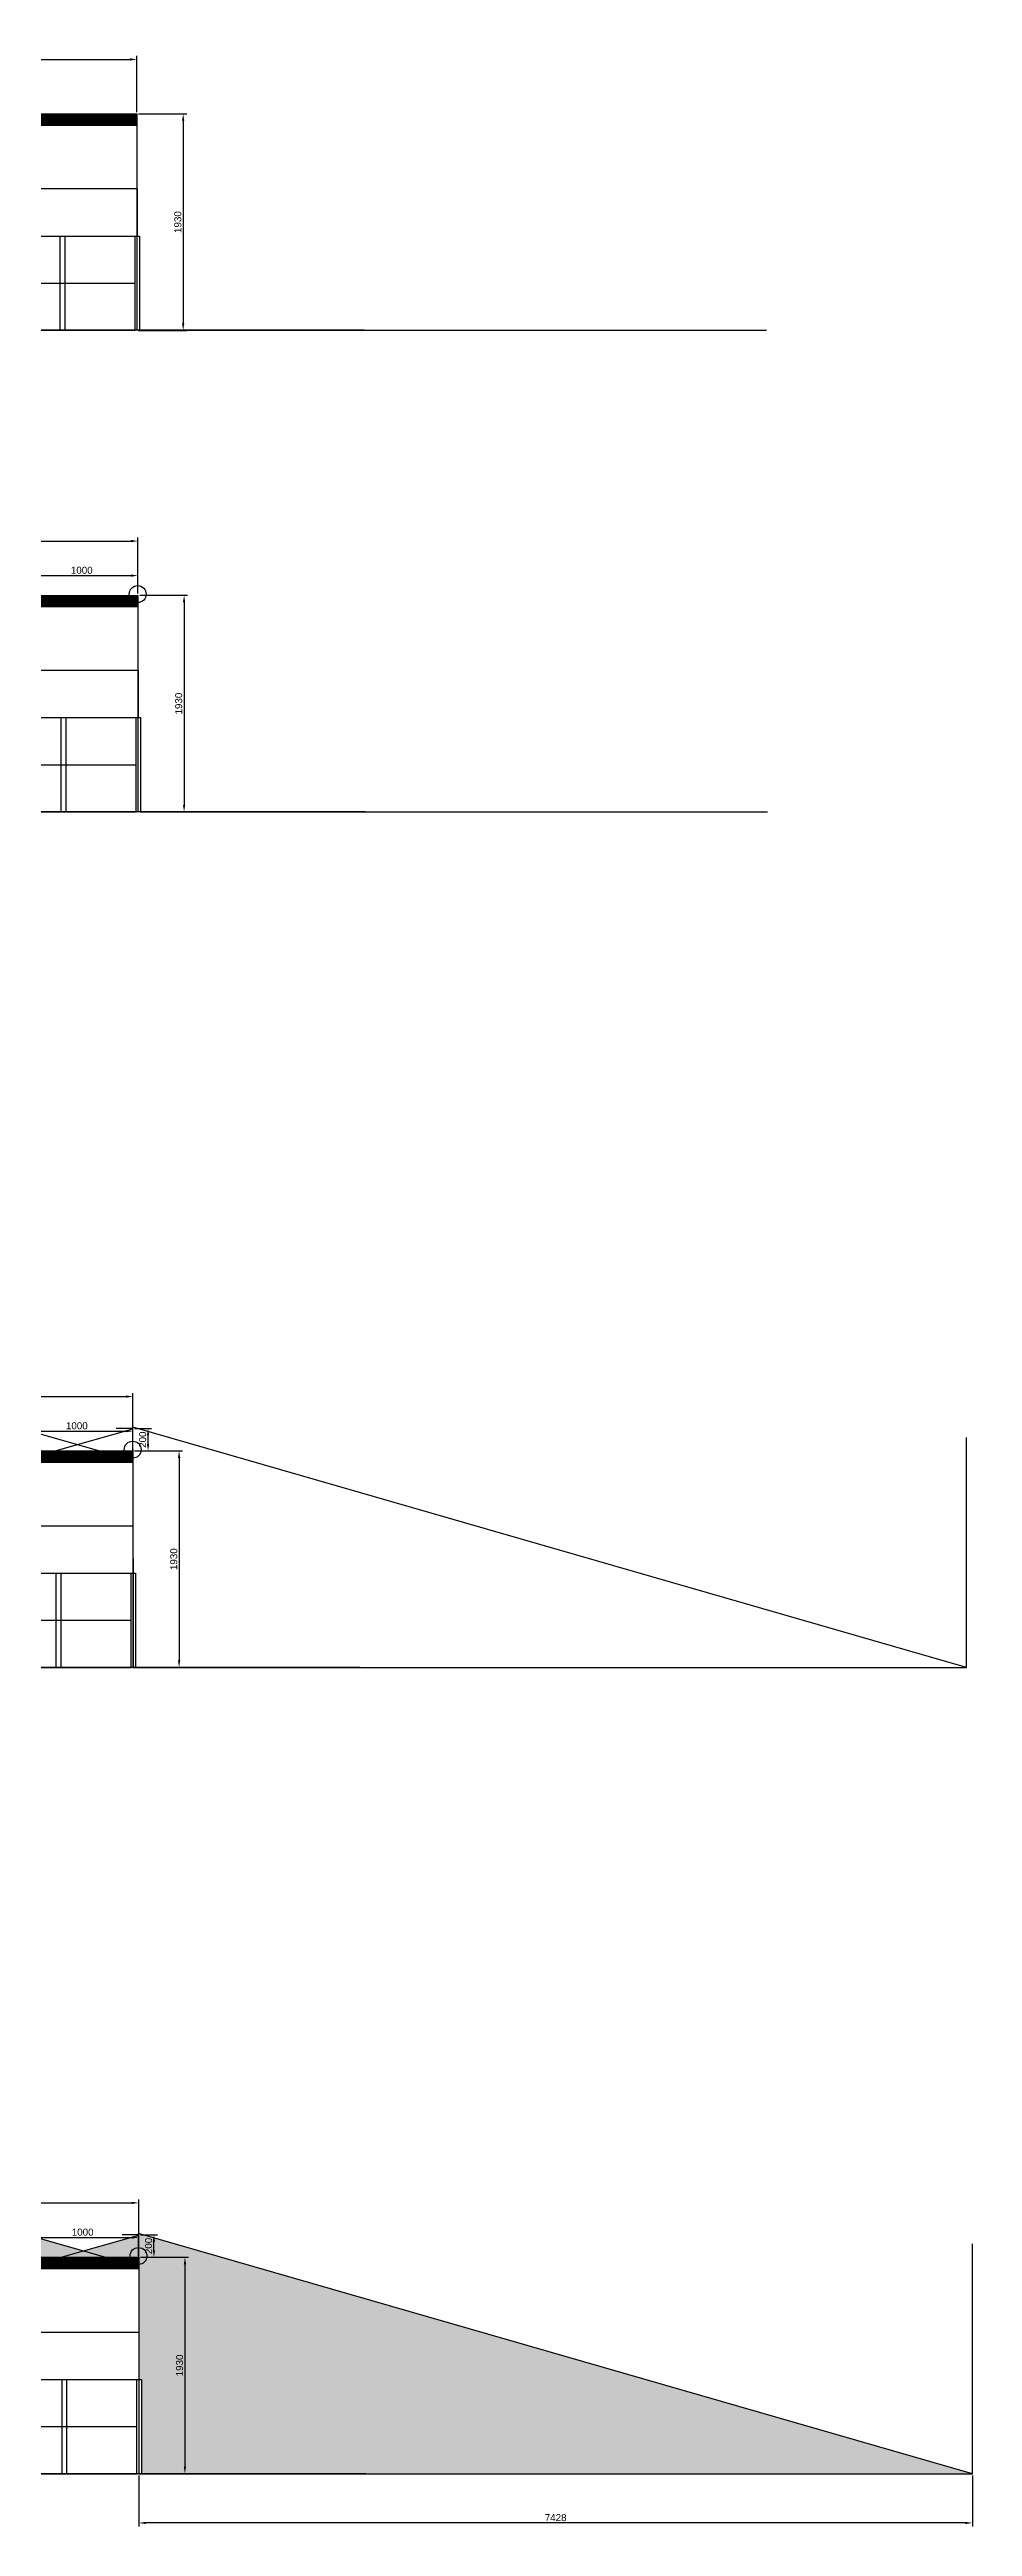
# Model space of a CAD drawing. Header units: centimetres. Extents: x -24676 to 17947, y -19887 to 13985.
# Drawn here: x 9724 to 17947, y -19578 to 2501 of the extents above; entities that cross this region are included whole.
import ezdxf

# ---------------------------------------------------------------- set-up
doc = ezdxf.new("R2010")
doc.units = ezdxf.units.CM
doc.styles.get("Standard").update_dxf_attribs({"font": 'arial.ttf'})
doc.dimstyles.new('ISO-25', dxfattribs={"dimscale": 25, "dimtxt": 2.5, "dimasz": 2.5, "dimexe": 1.25, "dimexo": 0.625, "dimtad": 1, "dimtxsty": 'Standard', "dimcen": 2.5, "dimadec": 0, "dimazin": 0, "dimtfac": 1, "dimtmove": 0, "dimatfit": 2, "dimfxl": 1, "dimarcsym": 0})

# ---------------------------------------------------------------- blocks, each defined once
blk = doc.blocks.new('*D1')
at = {"color": 0, "lineweight": -2, "transparency": 16777216}
for p, q in [((10518, 1928), (10946, 1928)), ((10915, 1866), (10915, 61)), ((10518, -2), (10946, -2))]:
    blk.add_line(p, q, dxfattribs=at)
at = {"color": 0, "transparency": 16777216}
for points in [[(10904, 1866), (10925, 1866), (10915, 1928)], [(10904, 61), (10925, 61), (10915, -2)]]:
    blk.add_solid(points, dxfattribs=at)
at = {"layer": 'Defpoints', "color": 0, "transparency": 16777216}
for p in [(10503, 1928), (10503, -2), (10915, -2)]:
    blk.add_point(p, dxfattribs=at)
at = {"color": 0, "transparency": 16777216, "insert": (10867, 963), "char_height": 62.5, "attachment_point": 5, "rotation": 90}
blk.add_mtext('1930', dxfattribs=at)
blk = doc.blocks.new('*D2')
at = {"color": 0, "lineweight": -2, "transparency": 16777216}
for p, q in [((2503, 1944), (2503, 2444)), ((10503, 1944), (10503, 2444)), ((2565, 2413), (10440, 2413))]:
    blk.add_line(p, q, dxfattribs=at)
at = {"color": 0, "transparency": 16777216}
for points in [[(2565, 2423), (2565, 2402), (2503, 2413)], [(10440, 2423), (10440, 2402), (10503, 2413)]]:
    blk.add_solid(points, dxfattribs=at)
at = {"layer": 'Defpoints', "color": 0, "transparency": 16777216}
for p in [(10503, 2413), (2503, 1928), (10503, 1928)]:
    blk.add_point(p, dxfattribs=at)
at = {"color": 0, "transparency": 16777216, "insert": (6503, 2460), "char_height": 62.5, "attachment_point": 5}
blk.add_mtext('8000', dxfattribs=at)
blk = doc.blocks.new('*D4')
at = {"color": 0, "lineweight": -2, "transparency": 16777216}
for p, q in [((10527, -2364), (10954, -2364)), ((10923, -2427), (10923, -4232)), ((10527, -4294), (10954, -4294))]:
    blk.add_line(p, q, dxfattribs=at)
at = {"color": 0, "transparency": 16777216}
for points in [[(10912, -2427), (10933, -2427), (10923, -2364)], [(10912, -4232), (10933, -4232), (10923, -4294)]]:
    blk.add_solid(points, dxfattribs=at)
at = {"layer": 'Defpoints', "color": 0, "transparency": 16777216}
for p in [(10511, -2364), (10511, -4294), (10923, -4294)]:
    blk.add_point(p, dxfattribs=at)
at = {"color": 0, "transparency": 16777216, "insert": (10875, -3329), "char_height": 62.5, "attachment_point": 5, "rotation": 90}
blk.add_mtext('1930', dxfattribs=at)
blk = doc.blocks.new('*D5')
at = {"color": 0, "lineweight": -2, "transparency": 16777216}
for p, q in [((2511, -2349), (2511, -1849)), ((2574, -1880), (10449, -1880)), ((10511, -2349), (10511, -1849))]:
    blk.add_line(p, q, dxfattribs=at)
at = {"color": 0, "transparency": 16777216}
for points in [[(2574, -1870), (2574, -1891), (2511, -1880)], [(10449, -1870), (10449, -1891), (10511, -1880)]]:
    blk.add_solid(points, dxfattribs=at)
at = {"layer": 'Defpoints', "color": 0, "transparency": 16777216}
for p in [(10511, -1880), (2511, -2364), (10511, -2364)]:
    blk.add_point(p, dxfattribs=at)
at = {"color": 0, "transparency": 16777216, "insert": (6511, -1833), "char_height": 62.5, "attachment_point": 5}
blk.add_mtext('8000', dxfattribs=at)
blk = doc.blocks.new('*D14')
at = {"color": 0, "lineweight": -2, "transparency": 16777216}
for p, q in [((9511, -2180), (9511, -2157)), ((9574, -2188), (10449, -2188)), ((10511, -2180), (10511, -2157))]:
    blk.add_line(p, q, dxfattribs=at)
at = {"color": 0, "transparency": 16777216}
for points in [[(9574, -2178), (9574, -2199), (9511, -2188)], [(10449, -2178), (10449, -2199), (10511, -2188)]]:
    blk.add_solid(points, dxfattribs=at)
at = {"layer": 'Defpoints', "color": 0, "transparency": 16777216}
for p in [(9511, -2196), (10511, -2188), (10511, -2196)]:
    blk.add_point(p, dxfattribs=at)
at = {"color": 0, "transparency": 16777216, "insert": (10011, -2141), "char_height": 62.5, "attachment_point": 5}
blk.add_mtext('1000', dxfattribs=at)
blk = doc.blocks.new('*D23')
at = {"color": 0, "lineweight": -2, "transparency": 16777216}
for p, q in [((10482, -9991), (10910, -9991)), ((10878, -10053), (10878, -11858)), ((10482, -11921), (10910, -11921))]:
    blk.add_line(p, q, dxfattribs=at)
at = {"color": 0, "transparency": 16777216}
for points in [[(10868, -10053), (10889, -10053), (10878, -9991)], [(10868, -11858), (10889, -11858), (10878, -11921)]]:
    blk.add_solid(points, dxfattribs=at)
at = {"layer": 'Defpoints', "color": 0, "transparency": 16777216}
for p in [(10467, -9991), (10467, -11921), (10878, -11921)]:
    blk.add_point(p, dxfattribs=at)
at = {"color": 0, "transparency": 16777216, "insert": (10831, -10956), "char_height": 62.5, "attachment_point": 5, "rotation": 90}
blk.add_mtext('1930', dxfattribs=at)
blk = doc.blocks.new('*D24')
at = {"color": 0, "lineweight": -2, "transparency": 16777216}
for p, q in [((2467, -9975), (2467, -9475)), ((10467, -9975), (10467, -9475)), ((2529, -9506), (10404, -9506))]:
    blk.add_line(p, q, dxfattribs=at)
at = {"color": 0, "transparency": 16777216}
for points in [[(2529, -9496), (2529, -9517), (2467, -9506)], [(10404, -9496), (10404, -9517), (10467, -9506)]]:
    blk.add_solid(points, dxfattribs=at)
at = {"layer": 'Defpoints', "color": 0, "transparency": 16777216}
for p in [(10467, -9506), (2467, -9991), (10467, -9991)]:
    blk.add_point(p, dxfattribs=at)
at = {"color": 0, "transparency": 16777216, "insert": (6467, -9459), "char_height": 62.5, "attachment_point": 5}
blk.add_mtext('8000', dxfattribs=at)
blk = doc.blocks.new('*D22')
at = {"color": 0, "lineweight": -2, "transparency": 16777216}
for p, q in [((9467, -9806), (9467, -9783)), ((9529, -9814), (10404, -9814)), ((10467, -9806), (10467, -9783))]:
    blk.add_line(p, q, dxfattribs=at)
at = {"color": 0, "transparency": 16777216}
for points in [[(9529, -9804), (9529, -9825), (9467, -9814)], [(10404, -9804), (10404, -9825), (10467, -9814)]]:
    blk.add_solid(points, dxfattribs=at)
at = {"layer": 'Defpoints', "color": 0, "transparency": 16777216}
for p in [(9467, -9822), (10467, -9814), (10467, -9822)]:
    blk.add_point(p, dxfattribs=at)
at = {"color": 0, "transparency": 16777216, "insert": (9967, -9767), "char_height": 62.5, "attachment_point": 5}
blk.add_mtext('1000', dxfattribs=at)
blk = doc.blocks.new('*D26')
at = {"color": 0, "lineweight": -2, "transparency": 16777216}
for p, q in [((10482, -9791), (10633, -9791)), ((10602, -9928), (10602, -9853)), ((10482, -9991), (10633, -9991))]:
    blk.add_line(p, q, dxfattribs=at)
at = {"color": 0, "transparency": 16777216}
for points in [[(10591, -9853), (10612, -9853), (10602, -9791)], [(10591, -9928), (10612, -9928), (10602, -9991)]]:
    blk.add_solid(points, dxfattribs=at)
at = {"layer": 'Defpoints', "color": 0, "transparency": 16777216}
for p in [(10467, -9791), (10602, -9791), (10467, -9991)]:
    blk.add_point(p, dxfattribs=at)
at = {"color": 0, "transparency": 16777216, "insert": (10554, -9891), "char_height": 62.5, "attachment_point": 5, "rotation": 90}
blk.add_mtext('200', dxfattribs=at)
blk = doc.blocks.new('*D29')
at = {"color": 0, "lineweight": -2, "transparency": 16777216}
for p, q in [((10534, -17178), (10962, -17178)), ((10930, -17241), (10930, -19046)), ((10534, -19108), (10962, -19108))]:
    blk.add_line(p, q, dxfattribs=at)
at = {"color": 0, "transparency": 16777216}
for points in [[(10920, -17241), (10941, -17241), (10930, -17178)], [(10920, -19046), (10941, -19046), (10930, -19108)]]:
    blk.add_solid(points, dxfattribs=at)
at = {"layer": 'Defpoints', "color": 0, "transparency": 16777216}
for p in [(10519, -17178), (10519, -19108), (10930, -19108)]:
    blk.add_point(p, dxfattribs=at)
at = {"color": 0, "transparency": 16777216, "insert": (10883, -18143), "char_height": 62.5, "attachment_point": 5, "rotation": 90}
blk.add_mtext('1930', dxfattribs=at)
blk = doc.blocks.new('*D30')
at = {"color": 0, "lineweight": -2, "transparency": 16777216}
for p, q in [((2519, -17163), (2519, -16663)), ((2581, -16694), (10456, -16694)), ((10519, -17163), (10519, -16663))]:
    blk.add_line(p, q, dxfattribs=at)
at = {"color": 0, "transparency": 16777216}
for points in [[(2581, -16684), (2581, -16704), (2519, -16694)], [(10456, -16684), (10456, -16704), (10519, -16694)]]:
    blk.add_solid(points, dxfattribs=at)
at = {"layer": 'Defpoints', "color": 0, "transparency": 16777216}
for p in [(10519, -16694), (2519, -17178), (10519, -17178)]:
    blk.add_point(p, dxfattribs=at)
at = {"color": 0, "transparency": 16777216, "insert": (6519, -16647), "char_height": 62.5, "attachment_point": 5}
blk.add_mtext('8000', dxfattribs=at)
blk = doc.blocks.new('*D37')
at = {"color": 0, "lineweight": -2, "transparency": 16777216}
for p, q in [((9519, -16994), (9519, -16971)), ((10519, -16994), (10519, -16971)), ((9581, -17002), (10456, -17002))]:
    blk.add_line(p, q, dxfattribs=at)
at = {"color": 0, "transparency": 16777216}
for points in [[(9581, -16992), (9581, -17013), (9519, -17002)], [(10456, -16992), (10456, -17013), (10519, -17002)]]:
    blk.add_solid(points, dxfattribs=at)
at = {"layer": 'Defpoints', "color": 0, "transparency": 16777216}
for p in [(9519, -17010), (10519, -17002), (10519, -17010)]:
    blk.add_point(p, dxfattribs=at)
at = {"color": 0, "transparency": 16777216, "insert": (10019, -16955), "char_height": 62.5, "attachment_point": 5}
blk.add_mtext('1000', dxfattribs=at)
blk = doc.blocks.new('*D38')
at = {"color": 0, "lineweight": -2, "transparency": 16777216}
for p, q in [((10534, -16978), (10685, -16978)), ((10534, -17178), (10685, -17178)), ((10654, -17116), (10654, -17041))]:
    blk.add_line(p, q, dxfattribs=at)
at = {"color": 0, "transparency": 16777216}
for points in [[(10643, -17041), (10664, -17041), (10654, -16978)], [(10643, -17116), (10664, -17116), (10654, -17178)]]:
    blk.add_solid(points, dxfattribs=at)
at = {"layer": 'Defpoints', "color": 0, "transparency": 16777216}
for p in [(10519, -16978), (10654, -16978), (10519, -17178)]:
    blk.add_point(p, dxfattribs=at)
at = {"color": 0, "transparency": 16777216, "insert": (10606, -17078), "char_height": 62.5, "attachment_point": 5, "rotation": 90}
blk.add_mtext('200', dxfattribs=at)
blk = doc.blocks.new('*D40')
at = {"color": 0, "lineweight": -2, "transparency": 16777216}
for p, q in [((10519, -19124), (10519, -19578)), ((17947, -19124), (17947, -19578)), ((17884, -19547), (10581, -19547))]:
    blk.add_line(p, q, dxfattribs=at)
at = {"color": 0, "transparency": 16777216}
for points in [[(10581, -19537), (10581, -19557), (10519, -19547)], [(17884, -19537), (17884, -19557), (17947, -19547)]]:
    blk.add_solid(points, dxfattribs=at)
at = {"layer": 'Defpoints', "color": 0, "transparency": 16777216}
for p in [(10519, -19108), (17947, -19108), (10519, -19547)]:
    blk.add_point(p, dxfattribs=at)
at = {"color": 0, "transparency": 16777216, "insert": (14233, -19500), "char_height": 62.5, "attachment_point": 5}
blk.add_mtext('7428', dxfattribs=at)

msp = doc.modelspace()

# ---------------------------------------------------------------- hatches: boundary and pattern name
h = msp.add_hatch()
h.set_pattern_fill('ANSI32', color=256)
h.paths.add_polyline_path([(10502.71, 1928.288), (2502.71, 1928.288), (2502.71, 1828.288), (10502.71, 1828.288)])
h = msp.add_hatch()
h.set_pattern_fill('ANSI31', color=256, scale=1.2)
h.paths.add_polyline_path([(10502.71, 1928.288), (2502.71, 1928.288), (2502.71, 1828.288), (10502.71, 1828.288)])
h = msp.add_hatch()
h.set_pattern_fill('JIS_LC_20', color=256, scale=1.2)
h.paths.add_polyline_path([(10502.71, 1928.288), (9502.71, 1928.288), (8502.71, 1928.288), (7502.71, 1928.288), (5502.71, 1928.288), (5059.906, 1928.288, -0.007628856), (4998.879, 1928.288), (4502.71, 1928.288), (3502.71, 1928.288), (2502.71, 1928.288), (2502.71, 1828.288), (10502.71, 1828.288)])
h = msp.add_hatch()
h.set_pattern_fill('ANSI32', color=256)
h.set_pattern_definition([(45, (8.393, -4292.726), (-6.735192, 6.735192), []), (45, (12.883, -4292.726), (-6.735192, 6.735192), [])])
h.paths.add_polyline_path([(10511.103, -2364.438), (2511.103, -2364.438), (2511.103, -2464.438), (10511.103, -2464.438)])
h = msp.add_hatch()
h.set_pattern_fill('ANSI31', color=256, scale=1.2)
h.set_pattern_definition([(45, (8.393, -4292.726), (-2.6940768, 2.6940768), [])])
h.paths.add_polyline_path([(10511.103, -2364.438), (2511.103, -2364.438), (2511.103, -2464.438), (10511.103, -2464.438)])
h = msp.add_hatch()
h.set_pattern_fill('JIS_LC_20', color=256, scale=1.2)
h.set_pattern_definition([(45, (8.393, -4292.726), (-16.970563, 16.970563), []), (45, (8.873, -4292.726), (-16.970563, 16.970563), [])])
h.paths.add_polyline_path([(10511.103, -2364.438), (9511.103, -2364.438), (8511.103, -2364.438), (7511.103, -2364.438), (5511.103, -2364.438), (5068.299, -2364.438, -0.007628856), (5007.272, -2364.438), (4511.103, -2364.438), (3511.103, -2364.438), (2511.103, -2364.438), (2511.103, -2464.438), (10511.103, -2464.438)])
h = msp.add_hatch()
h.set_pattern_fill('ANSI32', color=256)
h.set_pattern_definition([(45, (-36.202, -11918.846), (-6.735192, 6.735192), []), (45, (-31.712, -11918.846), (-6.735192, 6.735192), [])])
h.paths.add_polyline_path([(10466.508, -9990.558), (2466.508, -9990.558), (2466.508, -10090.558), (10466.508, -10090.558)])
h = msp.add_hatch()
h.set_pattern_fill('ANSI31', color=256, scale=1.2)
h.set_pattern_definition([(45, (-36.202, -11918.846), (-2.6940768, 2.6940768), [])])
h.paths.add_polyline_path([(10466.508, -9990.558), (2466.508, -9990.558), (2466.508, -10090.558), (10466.508, -10090.558)])
h = msp.add_hatch()
h.set_pattern_fill('JIS_LC_20', color=256, scale=1.2)
h.set_pattern_definition([(45, (-36.202, -11918.846), (-16.970563, 16.970563), []), (45, (-35.722, -11918.846), (-16.970563, 16.970563), [])])
h.paths.add_polyline_path([(10466.508, -9990.558), (9466.508, -9990.558), (8466.508, -9990.558), (7466.508, -9990.558), (5466.508, -9990.558), (5023.704, -9990.558, -0.007628856), (4962.677, -9990.558), (4466.508, -9990.558), (3466.508, -9990.558), (2466.508, -9990.558), (2466.508, -10090.558), (10466.508, -10090.558)])
h = msp.add_hatch()
h.set_pattern_fill('ANGLE', color=256)
h.set_pattern_definition([(0, (0, 0), (0, 6.985), [5.08, -1.905]), (90, (0, 0), (-6.985, 4e-16), [5.08, -1.905])])
h.paths.add_polyline_path([(2498.551, -18268.304), (2518.551, -18268.304), (2518.551, -17253.89, -0.414213562), (2442.965, -17178.304, -0.414213562), (2518.551, -17102.718), (2518.551, -17004.608), (-4909.639, -19108.304), (2498.551, -19108.304)])
h.paths.add_polyline_path([(10516.696, -16967.242), (10516.696, -17091.657, -0.414213562), (10592.281, -17167.242, -0.407042281), (10518.551, -17242.805), (10518.551, -17848.304), (10522.551, -17848.304), (10522.551, -18268.304), (10542.551, -18268.304), (10542.551, -19108.304), (17946.551, -19108.304)])
h.paths.add_polyline_path([(2518.551, -16978.304), (2518.551, -17102.718, -0.414213562), (2594.136, -17178.304), (3215.551, -17178.304)])
h.paths.add_polyline_path([(3518.551, -17098.144), (3518.551, -16973.959), (3002.996, -17117.313), (3215.551, -17178.304), (3443.946, -17178.304, -0.015154322), (3443.807, -17173.725, -0.410954681)])
h.paths.add_polyline_path([(4026.95, -17119.366), (3519.393, -16973.725), (3519.393, -17098.14, -0.432080106), (3594.839, -17178.304), (3821.551, -17178.304)])
h.paths.add_polyline_path([(4518.551, -17087.406), (4518.551, -16978.304), (3821.551, -17178.304), (4454.309, -17178.304, -0.053137501), (4452.611, -17162.374, -0.377211205)])
h.paths.add_polyline_path([(5018.551, -17121.776), (4518.551, -16978.304), (4518.551, -17087.406, -0.452210085), (4603.782, -17162.374, -0.053137501), (4602.084, -17178.304), (4821.551, -17178.304)])
h.paths.add_polyline_path([(5518.551, -17091.428), (5518.551, -16978.304), (5018.551, -17121.776), (5215.551, -17178.304), (5440.439, -17178.304, -0.037754318), (5439.58, -17166.938, -0.427397611)])
h.paths.add_polyline_path([(5518.551, -16978.304), (5518.551, -17091.428, -0.401151287), (5590.751, -17166.938, -0.037754318), (5589.892, -17178.304), (6215.551, -17178.304)])
h.paths.add_polyline_path([(6518.551, -17097.934), (6518.551, -16972.598), (6008.609, -17118.923), (6215.551, -17178.304), (6446.122, -17178.304, -0.016034917), (6445.967, -17173.46, -0.402625132)])
h.paths.add_polyline_path([(6521.553, -16973.46), (6521.553, -17097.874, -0.433125246), (6596.983, -17178.304), (6821.551, -17178.304), (7028.493, -17118.923)])
h.paths.add_polyline_path([(7518.551, -17096.743), (7518.551, -16978.304), (6821.551, -17178.304), (7446.814, -17178.304, -0.02007283), (7446.57, -17172.242, -0.400306547)])
h.paths.add_polyline_path([(8018.551, -17121.776), (7518.551, -16978.304), (7518.551, -17096.743, -0.452218963), (7597.498, -17178.304), (7821.551, -17178.304)])
h.paths.add_polyline_path([(8518.551, -16978.304), (8018.551, -17121.776), (8215.551, -17178.304), (8446.299, -17178.304, -0.041468451), (8445.263, -17165.831, -0.405335146), (8518.551, -17090.28)])
h.paths.add_polyline_path([(8518.551, -16978.304), (8518.551, -17090.28, -0.42314807), (8596.434, -17165.831, -0.041468451), (8595.398, -17178.304), (8821.551, -17178.304), (9018.551, -17121.776)])
h.paths.add_polyline_path([(9599.729, -17163.526, -0.90615073), (9450.017, -17178.304), (8821.551, -17178.304), (9518.551, -16978.304), (9518.551, -17088.147, -0.436076158)])
h.paths.add_polyline_path([(9518.551, -16978.304), (9518.551, -17088.147, -0.436076158), (9599.729, -17163.526, -0.049234968), (9598.271, -17178.304), (9826.511, -17178.304), (10022.403, -17122.881)])
h.paths.add_polyline_path([(10516.696, -17091.657), (10516.696, -16983.035), (10022.403, -17122.881), (10215.551, -17178.304), (10441.924, -17178.304, -0.036734718), (10441.11, -17167.242, -0.414213562)])
h.paths.add_polyline_path([(10022.403, -17122.881), (9826.511, -17178.304), (10215.551, -17178.304)])
h.paths.add_polyline_path([(6518.551, -17097.934, 0.402625132), (6445.967, -17173.46, 0.016034917), (6446.122, -17178.304), (6518.551, -17178.304)], flags=17)
h.paths.add_polyline_path([(6518.551, -17097.934), (6518.551, -17178.304), (6596.983, -17178.304, 0.016034917), (6597.138, -17173.46, 0.425897736)])
h.paths.add_polyline_path([(5518.551, -17091.428), (5518.551, -17178.304), (5589.892, -17178.304, 0.037754318), (5590.751, -17166.938, 0.401151287)], flags=17)
h.paths.add_polyline_path([(5518.551, -17091.428, 0.427397611), (5439.58, -17166.938, 0.037754318), (5440.439, -17178.304), (5518.551, -17178.304)], flags=17)
h.paths.add_polyline_path([(5018.551, -17121.776), (4821.551, -17178.304), (5215.551, -17178.304)])
h.paths.add_polyline_path([(4518.551, -17087.406), (4518.551, -17178.304), (4602.084, -17178.304, 0.053137501), (4603.782, -17162.374, 0.452210085)], flags=17)
h.paths.add_polyline_path([(4518.551, -17087.406, 0.377211205), (4452.611, -17162.374, 0.053137501), (4454.309, -17178.304), (4518.551, -17178.304)], flags=17)
h.paths.add_polyline_path([(2518.551, -17102.718), (2518.551, -17178.304), (2594.136, -17178.304, 0.414213562)], flags=17)
h.paths.add_polyline_path([(2518.551, -17102.718, 0.414213562), (2442.965, -17178.304, 0.414213562), (2518.551, -17253.89), (2518.551, -17178.304)], flags=17)
h.paths.add_polyline_path([(3518.551, -17098.144, 0.410954681), (3443.807, -17173.725, 0.015154322), (3443.946, -17178.304), (3518.551, -17178.304)], flags=17)
h.paths.add_polyline_path([(3519.393, -17098.14), (3519.393, -17173.725), (3518.551, -17178.304), (3594.839, -17178.304, 0.015154322), (3594.978, -17173.725, 0.414213562)])
h.paths.add_polyline_path([(7518.551, -17096.743, 0.400306547), (7446.57, -17172.242, 0.02007283), (7446.814, -17178.304), (7518.551, -17178.304)], flags=17)
h.paths.add_polyline_path([(7518.551, -17096.743), (7518.551, -17178.304), (7597.498, -17178.304, 0.452218963)], flags=17)
h.paths.add_polyline_path([(8018.551, -17121.776), (7821.551, -17178.304), (8215.551, -17178.304)])
h.paths.add_polyline_path([(8518.551, -17090.28), (8518.551, -17178.304), (8595.398, -17178.304, 0.041468451), (8596.434, -17165.831, 0.42314807)], flags=17)
h.paths.add_polyline_path([(8518.551, -17090.28, 0.405335146), (8445.263, -17165.831, 0.041468451), (8446.299, -17178.304), (8518.551, -17178.304)], flags=17)
h.paths.add_polyline_path([(10441.11, -17167.242, 0.036734718), (10441.924, -17178.304), (10518.551, -17178.304), (10518.551, -17091.679, 0.421421393)])
h.paths.add_polyline_path([(10592.281, -17167.242, 0.407042281), (10518.551, -17091.679), (10518.551, -17178.304), (10518.551, -17242.805, 0.407042281)], flags=17)
h.paths.add_polyline_path([(10671.208, -17165.957), (10671.208, -16989.03), (10542.413, -16989.03), (10542.413, -17165.957)], flags=24)
h = msp.add_hatch()
h.set_pattern_fill('ANSI32', color=256)
h.set_pattern_definition([(45, (15.84, -19106.592), (-6.735192, 6.735192), []), (45, (20.331, -19106.592), (-6.735192, 6.735192), [])])
h.paths.add_polyline_path([(10518.551, -17178.304), (2518.551, -17178.304), (2518.551, -17278.304), (10518.551, -17278.304)])
h = msp.add_hatch()
h.set_pattern_fill('ANSI31', color=256, scale=1.2)
h.set_pattern_definition([(45, (15.8404, -19106.5922), (-2.6940768, 2.6940768), [])])
h.paths.add_polyline_path([(10518.551, -17178.304), (2518.551, -17178.304), (2518.551, -17278.304), (10518.551, -17278.304)])
h = msp.add_hatch()
h.set_pattern_fill('JIS_LC_20', color=256, scale=1.2)
h.set_pattern_definition([(45, (15.84, -19106.592), (-16.970563, 16.970563), []), (45, (16.32, -19106.592), (-16.970563, 16.970563), [])])
h.paths.add_polyline_path([(10518.551, -17178.304), (9518.551, -17178.304), (8518.551, -17178.304), (7518.551, -17178.304), (5518.551, -17178.304), (5075.747, -17178.304, -0.007628856), (5014.719, -17178.304), (4518.551, -17178.304), (3518.551, -17178.304), (2518.551, -17178.304), (2518.551, -17278.304), (10518.551, -17278.304)])

# ---------------------------------------------------------------- linework, layer by layer
for p, q in [((2502.71, 1828.288), (10502.71, 1828.288)), ((10502.71, 1928.288), (10502.71, -1.712)), ((10506.71, 1258.288), (7887.172, 1258.288)), ((10506.71, 838.288), (10506.71, 1258.288)), ((10502.71, 963.288), (10502.71, 963.288)), ((8525.71, 838.288), (10486.71, 838.288)), ((9819.71, -1.712), (9819.71, 838.288)), ((9819.71, 838.288), (9859.71, 838.288)), ((9859.71, 838.288), (9859.71, -1.712)), ((10486.71, -1.712), (10486.71, 838.288)), ((10486.71, 838.288), (10526.71, 838.288)), ((10486.71, 838.288), (10506.71, 838.288)), ((10526.71, 838.288), (10526.71, -1.712)), ((8525.71, 418.288), (10486.71, 418.288)), ((10502.71, -1.712), (2502.71, -1.712)), ((9152.71, -1.712), (9819.71, -1.712)), ((9819.71, -1.712), (10486.71, -1.712)), ((9859.71, -1.712), (9859.71, -1.712)), ((10506.71, -1.712), (10486.71, -1.712)), ((10526.71, -1.712), (10506.71, -1.712)), ((10526.71, -1.712), (12526.71, -1.712)), ((12526.71, -1.712), (10526.71, -1.712)), ((12526.71, -1.712), (16111.659, -1.712)), ((10511.103, -2364.438), (10511.103, -4294.438)), ((2511.103, -2464.438), (10511.103, -2464.438)), ((10515.103, -3034.438), (7895.565, -3034.438)), ((10515.103, -3454.438), (10515.103, -3034.438)), ((8534.103, -3454.438), (10495.103, -3454.438)), ((9828.103, -4294.438), (9828.103, -3454.438)), ((9828.103, -3454.438), (9868.103, -3454.438)), ((9868.103, -3454.438), (9868.103, -4294.438)), ((10495.103, -4294.438), (10495.103, -3454.438)), ((10495.103, -3454.438), (10535.103, -3454.438)), ((10495.103, -3454.438), (10515.103, -3454.438)), ((10511.103, -3329.438), (10511.103, -3329.438)), ((10535.103, -3454.438), (10535.103, -4294.438)), ((8534.103, -3874.438), (10495.103, -3874.438)), ((10511.103, -4294.438), (2511.103, -4294.438)), ((9161.103, -4294.438), (9828.103, -4294.438)), ((9828.103, -4294.438), (10495.103, -4294.438)), ((9868.103, -4294.438), (9868.103, -4294.438)), ((10515.103, -4294.438), (10495.103, -4294.438)), ((10535.103, -4294.438), (10515.103, -4294.438)), ((10535.103, -4294.438), (12535.103, -4294.438)), ((12535.103, -4294.438), (10535.103, -4294.438)), ((12535.103, -4294.438), (16120.052, -4294.438)), ((10466.508, -9790.558), (10318.924, -9790.558)), ((10466.508, -9990.558), (10466.508, -9790.558)), ((17894.508, -11920.558), (17894.508, -9871.048)), ((2466.508, -10090.558), (10466.508, -10090.558)), ((10466.508, -9990.558), (9769.611, -10002.538)), ((9769.611, -10002.538), (9774.468, -9990.558)), ((10466.508, -9990.558), (10466.508, -11920.558)), ((10470.508, -10660.558), (7850.97, -10660.558)), ((10470.508, -11080.558), (10470.508, -10660.558)), ((10466.508, -10955.558), (10466.508, -10955.558)), ((8489.508, -11080.558), (10450.508, -11080.558)), ((9783.508, -11920.558), (9783.508, -11080.558)), ((9783.508, -11080.558), (9823.508, -11080.558)), ((9823.508, -11080.558), (9823.508, -11920.558)), ((10450.508, -11920.558), (10450.508, -11080.558)), ((10450.508, -11080.558), (10490.508, -11080.558)), ((10450.508, -11080.558), (10470.508, -11080.558)), ((10490.508, -11080.558), (10490.508, -11920.558)), ((8489.508, -11500.558), (10450.508, -11500.558)), ((10466.508, -11920.558), (2466.508, -11920.558)), ((9116.508, -11920.558), (9783.508, -11920.558)), ((9783.508, -11920.558), (10450.508, -11920.558)), ((9823.508, -11920.558), (9823.508, -11920.558)), ((10470.508, -11920.558), (10450.508, -11920.558)), ((10466.508, -11920.558), (17894.508, -11920.558)), ((10490.508, -11920.558), (10470.508, -11920.558)), ((10480.508, -11920.558), (10487.508, -11920.558)), ((10490.508, -11920.558), (12490.508, -11920.558)), ((12490.508, -11920.558), (10490.508, -11920.558)), ((12490.508, -11920.558), (16075.457, -11920.558)), ((10518.551, -16978.304), (10370.967, -16978.304)), ((10518.551, -17178.304), (10518.551, -16978.304)), ((10518.551, -17178.304), (9821.654, -17190.285)), ((9821.654, -17190.285), (9826.511, -17178.304)), ((10518.551, -17178.304), (10518.551, -19108.304)), ((17946.551, -19108.304), (17946.551, -17058.794)), ((2518.551, -17278.304), (10518.551, -17278.304)), ((10522.551, -17848.304), (7903.012, -17848.304)), ((10522.551, -18268.304), (10522.551, -17848.304)), ((8541.551, -18268.304), (10502.551, -18268.304)), ((9835.551, -19108.304), (9835.551, -18268.304)), ((9835.551, -18268.304), (9875.551, -18268.304)), ((9875.551, -18268.304), (9875.551, -19108.304)), ((10502.551, -19108.304), (10502.551, -18268.304)), ((10502.551, -18268.304), (10542.551, -18268.304)), ((10502.551, -18268.304), (10522.551, -18268.304)), ((10518.551, -18143.304), (10518.551, -18143.304)), ((10542.551, -18268.304), (10542.551, -19108.304)), ((8541.551, -18688.304), (10502.551, -18688.304)), ((10518.551, -19108.304), (2518.551, -19108.304)), ((9168.551, -19108.304), (9835.551, -19108.304)), ((9835.551, -19108.304), (10502.551, -19108.304)), ((9875.551, -19108.304), (9875.551, -19108.304)), ((10522.551, -19108.304), (10502.551, -19108.304)), ((10518.551, -19108.304), (17946.551, -19108.304)), ((10542.551, -19108.304), (10522.551, -19108.304)), ((10532.551, -19108.304), (10539.551, -19108.304)), ((10542.551, -19108.304), (12542.551, -19108.304)), ((12542.551, -19108.304), (10542.551, -19108.304)), ((12542.551, -19108.304), (16127.499, -19108.304))]:
    msp.add_line(p, q)
at = {"color": 1}
for p, q in [((9502.71, 1928.288), (10502.71, 1928.288)), ((9511.103, -2364.438), (10511.103, -2364.438)), ((9466.508, -9990.558), (10466.508, -9990.558)), ((9518.551, -17178.304), (10518.551, -17178.304))]:
    msp.add_line(p, q, dxfattribs=at)
at = {"color": 3}
for p, q in [((10163.508, -9990.558), (9466.508, -9790.558)), ((9774.468, -9990.558), (10466.508, -9794.764)), ((17894.508, -11920.558), (10464.653, -9779.496)), ((10215.551, -17178.304), (9518.551, -16978.304)), ((9826.511, -17178.304), (10518.551, -16982.51)), ((10516.696, -17167.242), (10516.696, -16967.242)), ((17946.551, -19108.304), (10516.696, -16967.242))]:
    msp.add_line(p, q, dxfattribs=at)
at = {"color": 5}
for q in [(10464.653, -9779.496), (10470.508, -11920.558)]:
    msp.add_line((10464.653, -9979.496), q, dxfattribs=at)
at = {"color": 1}
for centre in [(10509.248, -2353.376), (10464.653, -9979.496), (10516.696, -17167.242)]:
    msp.add_circle(centre, 75.586, dxfattribs=at)

# ---------------------------------------------------------------- dimensions: what is measured, and where the dimension line sits
for base, p1, p2, picture, middle in [((10502.71, 2412.53), (2502.71, 1928.288), (10502.71, 1928.288), '*D2', (6502.71, 2460.066)), ((10511.103, -1880.196), (2511.103, -2364.438), (10511.103, -2364.438), '*D5', (6511.103, -1832.66)), ((10511.103, -2188.263), (9511.103, -2195.9), (10511.103, -2195.9), '*D14', (10011.103, -2140.728)), ((10466.508, -9506.316), (2466.508, -9990.558), (10466.508, -9990.558), '*D24', (6466.508, -9458.78)), ((10466.508, -9814.383), (9466.508, -9822.02), (10466.508, -9822.02), '*D22', (9966.508, -9766.848)), ((10518.551, -16694.062), (2518.551, -17178.304), (10518.551, -17178.304), '*D30', (6518.551, -16646.526)), ((10518.551, -17002.13), (9518.551, -17009.766), (10518.551, -17009.766), '*D37', (10018.551, -16954.594)), ((10518.551, -19547.041), (17946.551, -19108.304), (10518.551, -19108.304), '*D40', (14232.551, -19499.506))]:
    dim = msp.add_linear_dim(base=base, p1=p1, p2=p2, dimstyle='ISO-25')
    dim.commit()
    dim.dimension.update_dxf_attribs({"geometry": picture, "text_midpoint": middle})
for base, p1, p2, picture, middle in [((10914.518, -1.712), (10502.71, 1928.288), (10502.71, -1.712), '*D1', (10866.961, 963.288)), ((10922.911, -4294.438), (10511.103, -2364.438), (10511.103, -4294.438), '*D4', (10875.354, -3329.438)), ((10601.729, -9790.558), (10466.508, -9990.558), (10466.508, -9790.558), '*D26', (10554.193, -9890.558)), ((10878.316, -11920.558), (10466.508, -9990.558), (10466.508, -11920.558), '*D23', (10830.759, -10955.558)), ((10653.771, -16978.304), (10518.551, -17178.304), (10518.551, -16978.304), '*D38', (10606.235, -17078.304)), ((10930.358, -19108.304), (10518.551, -17178.304), (10518.551, -19108.304), '*D29', (10882.801, -18143.304))]:
    dim = msp.add_linear_dim(base=base, p1=p1, p2=p2, angle=90, dimstyle='ISO-25')
    dim.commit()
    dim.dimension.update_dxf_attribs({"geometry": picture, "text_midpoint": middle})

doc.saveas('drawing.dxf')
